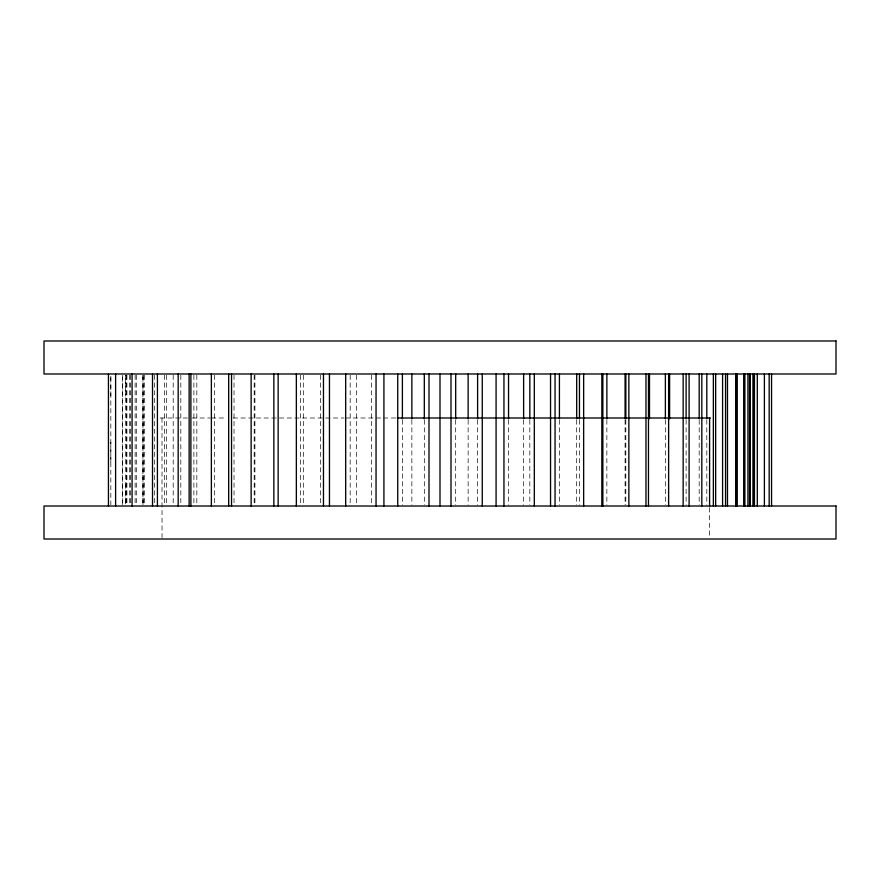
<?xml version="1.0" encoding="UTF-8"?>
<svg xmlns="http://www.w3.org/2000/svg" width="880" height="880" viewBox="0 0 880 880"><rect width="100%" height="100%" fill="white"/><g stroke="black" fill="none" stroke-linecap="round" stroke-linejoin="round"><path stroke-width="0.66" stroke-dasharray="4.4 3.3" d="M110.836 462L110.836 440M110.836 396L110.836 375.287L110.836 504.823M122.386 504.68L122.386 375.32M125.576 484L125.565 504.713L125.576 375.177L125.576 396M142.956 504.68L142.956 375.32M160.116 418L187.385 418M192.28 418L210.397 418M211.431 418L226.776 418M233.233 418L344.135 418M345.455 418L383.295 418M383.515 418L396.11 418M709.588 507.738L709.588 537.647M706.805 419.958L706.805 504.823M699.193 419.958L699.193 504.823M686.114 419.958L686.114 504.823M665.379 419.958L665.379 504.823M625.823 419.958L625.823 504.823M625.086 419.958L625.086 504.823M606.859 419.958L606.859 504.823M579.458 419.958L579.458 504.823M576.686 419.958L576.686 504.823M559.416 419.958L559.416 504.823M529.826 419.958L529.826 504.823M523.622 419.958L523.622 504.823M508.541 419.958L508.541 504.823M477.609 419.958L477.609 504.823M468.138 419.958L468.138 504.823M455.686 419.958L455.686 504.823M424.314 419.958L424.314 504.823M411.862 419.958L411.862 504.823M402.391 419.958L402.391 504.823M371.459 375.177L371.459 504.823M356.378 375.177L356.378 504.823M350.174 375.177L350.174 504.823M320.584 375.177L320.584 504.823M303.314 375.177L303.314 504.823M300.542 375.177L300.542 504.823M254.914 375.177L254.914 504.823M254.177 375.177L254.177 504.823M234.025 375.177L234.025 504.823M214.621 375.177L214.621 504.823M196.834 375.177L196.834 504.823M193.886 375.177L193.886 504.823M180.807 375.177L180.807 504.823M173.195 375.177L173.195 504.823M166.639 375.177L166.639 504.823M164.351 375.177L164.351 504.823M162.008 418L162.03 537.647M154.451 375.177L154.451 504.823M144.309 375.177L144.309 504.823M143.682 375.177L143.682 504.823M142.747 375.177L142.747 504.823M136.312 375.177L136.312 504.823M135.124 375.177L135.124 504.823M130.493 375.177L130.493 504.823M129.701 375.177L129.701 504.823M126.907 375.177L126.907 504.823M126.5 375.177L126.5 504.823M122.694 375.177L122.694 504.823"/><path stroke-width="1.32" d="M189.134 506.011L189.134 373.989M228.679 373.989L228.679 506.011M273.856 506.011L273.856 373.989M323.466 506.011L323.466 373.989M397.254 418L710.358 418M771.551 373.989L771.551 506.011M769.164 373.989L769.164 506.011M764.401 373.989L764.401 506.011M757.306 373.989L757.306 506.011M754.424 373.989L754.435 506.011M753.5 373.989L753.5 506.011M753.093 373.989L753.093 506.011M750.299 373.989L750.299 506.011M749.507 373.989L749.507 506.011M747.923 373.989L747.923 506.011M744.876 373.989L744.876 506.011M743.688 373.989L743.688 506.011M737.253 373.989L737.253 506.011M736.318 373.989L736.318 506.011M735.691 373.989L735.691 506.011M727.485 373.989L727.485 506.011M725.549 373.989L725.549 506.011M722.579 373.989L722.579 506.011M715.649 373.989L715.649 506.011M713.361 373.989L713.361 506.011M709.588 418L709.588 506.374M706.805 373.989L706.805 418.781M701.822 373.989L701.822 506.011M699.193 373.989L699.193 418.781M689.106 373.989L689.106 506.011M686.114 373.989L686.114 418.781M683.166 373.989L683.166 506.011M669.614 373.989L669.614 418.781M668.624 373.989L668.624 506.011M665.379 373.989L665.379 418.781M649.495 373.989L649.495 418.781M648.472 373.989L648.472 506.011M645.975 373.989L645.975 506.011M628.859 373.989L628.859 506.011M625.823 373.989L625.823 418.781M625.086 373.989L625.086 418.781M606.859 373.989L606.859 418.781M602.855 373.989L602.855 506.011M601.843 373.989L601.843 506.011M583.649 373.989L583.649 506.011M579.458 373.989L579.458 418.781M576.686 373.989L576.686 418.781M559.416 373.989L559.416 418.781M555.06 373.989L555.06 506.011M550.55 373.989L550.55 506.011M534.314 373.989L534.314 506.011M529.826 373.989L529.826 418.781M523.622 373.989L523.622 418.781M508.541 373.989L508.541 418.781M503.954 373.989L503.954 506.011M496.078 373.989L496.078 506.011M482.262 373.989L482.262 506.011M477.609 373.989L477.609 418.781M468.138 373.989L468.138 418.781M455.686 373.989L455.686 418.781M451 373.989L451 506.011M440 373.989L440 506.011M429 373.989L429 506.011M424.314 373.989L424.314 418.781M411.862 373.989L411.862 418.781M402.391 373.989L402.391 418.781M397.738 373.989L397.738 506.011M383.922 373.989L383.922 506.011M376.046 373.989L376.046 506.011M345.686 373.989L345.686 506.011M329.45 373.989L329.45 506.011M296.351 373.989L296.351 506.011M278.157 373.989L278.157 506.011M251.141 373.989L251.141 506.011M231.528 373.989L231.528 506.011M211.376 373.989L211.376 506.011M190.894 373.989L190.894 506.011M178.178 373.989L178.178 506.011M157.421 373.989L157.421 506.011M152.515 373.989L152.515 506.011M132.077 373.989L132.077 506.011M115.599 373.989L115.599 506.011M108.449 373.989L108.449 506.011M836 340.989L44 340.989L44 373.989L836 373.989L836 340.989M836 506.011L44 506.011L44 539.011L836 539.011L836 506.011"/></g></svg>
